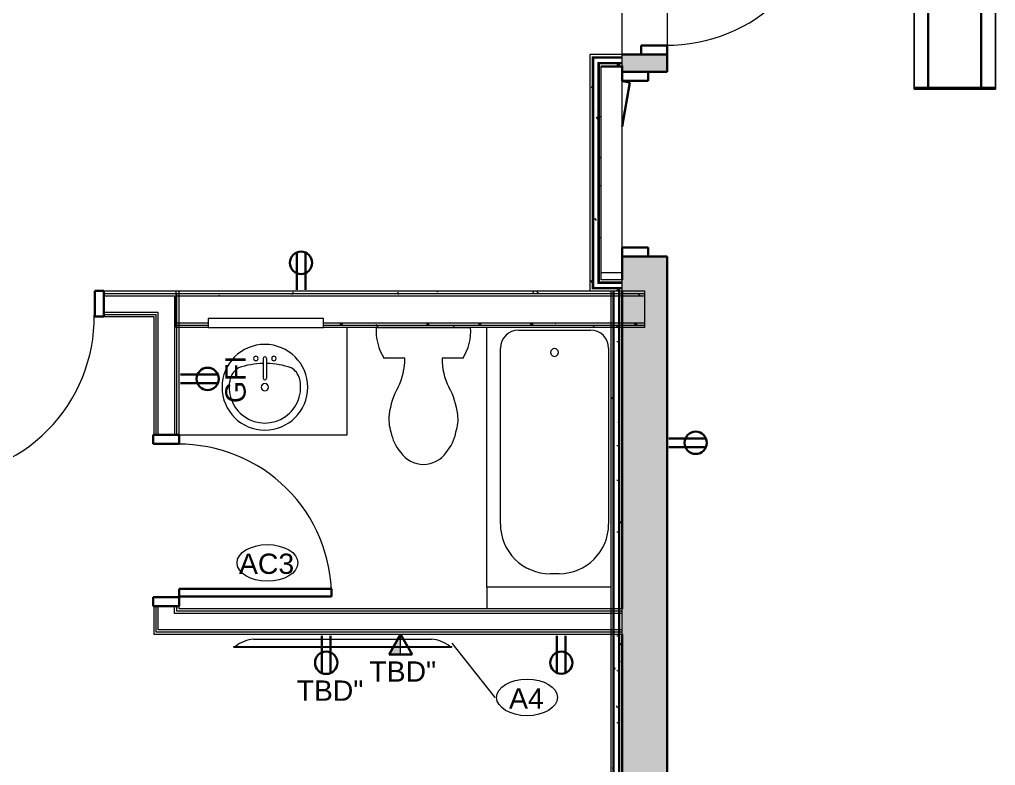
# Model space of a CAD drawing. Header units: inches. Extents: x -1176 to 1507, y -2563 to 978.
# Drawn here: x 954.2 to 1170.7, y 205.5 to 370.9 of the extents above; entities that cross this region are included whole.
import ezdxf

# ---------------------------------------------------------------- set-up
doc = ezdxf.new("R2010")
doc.units = ezdxf.units.IN
doc.header["$MEASUREMENT"] = 0
for name, color, linetype, lineweight in [('A-ANNO-NOTE', 131, 'Continuous', 40), ('A-DETL', 90, 'Continuous', 9), ('A-DOOR', 31, 'Continuous', 18), ('A-DOOR-FRAM', 31, 'Continuous', 30), ('A-WALL', 113, 'Continuous', 18), ('A-WALL-PATT', 111, 'Continuous', 18), ('I-FURN', 30, 'Continuous', 9), ('I-WALL', 2, 'Continuous', 18), ('P-SANR-FIXT', 6, 'Continuous', 9), ('Q-CASE', 31, 'Continuous', 9), ('Q-SPCQ', 91, 'Continuous', 9), ('Q-SPCQ-IDEN', 132, 'Continuous', 9)]:
    doc.layers.add(name, color=color, linetype=linetype, lineweight=lineweight)
doc.styles.add('Arial', font='arial.ttf', dxfattribs={"height": 4.5})
doc.styles.add('Swis721 Lt BT', font='swissl.ttf', dxfattribs={"height": 4.5})
pattern_1 = [(0, (0, 0), (15.36, 3.84), [0.634, -10.886, 0.634, -10.886, -61.44]), (0, (0, 0), (15.36, 3.84), [-23.04, 0.634, -22.406, 0.634, -10.886, -26.88]), (0, (0, 0), (15.36, 3.84), [-57.6, 0.634, -7.046, 0.634, -18.566]), (120, (5.76, 1.92), (-11.005538, 11.38215), [0.634, -10.886, 0.634, -10.886, -61.44]), (120, (5.76, 1.92), (-11.005538, 11.38215), [-23.04, 0.634, -22.406, 0.634, -10.886, -26.88]), (120, (5.76, 1.92), (-11.005538, 11.38215), [-57.6, 0.634, -7.046, 0.634, -18.566]), (240, (7.68, 9.6), (-4.354462, -15.22215), [0.634, -10.886, 0.634, -10.886, -61.44]), (240, (7.68, 9.6), (-4.354462, -15.22215), [-23.04, 0.634, -22.406, 0.634, -10.886, -26.88]), (240, (7.68, 9.6), (-4.354462, -15.22215), [-57.6, 0.634, -7.046, 0.634, -18.566])]

# ---------------------------------------------------------------- blocks, each defined once
blk = doc.blocks.new('Single Flush - D2 3_1_ X 8_-8249221-2nd Floor Power _ Signal')
at = {"layer": 'A-DOOR', "color": 8, "lineweight": 30}
for p, q in [((8.33, 5), (18.1, 3.28)), ((18.1, 3.28), (18.41, 5))]:
    blk.add_line(p, q, dxfattribs=at)
at = {"layer": 'A-DOOR', "lineweight": 9}
blk.add_arc((18.41, 5), 36.81, 179.9995, 180.5, dxfattribs=at)
at = {"layer": 'A-DOOR-FRAM', "color": 8}
for p, q in [((-20.5, -0.75), (-20.5, 5)), ((-20.5, 5), (-18.5, 5)), ((-18.5, -0.75), (-18.5, 5)), ((18.5, -0.75), (18.5, 5)), ((18.5, 5), (20.5, 5)), ((20.5, -0.75), (20.5, 5)), ((-20.5, -0.75), (-18.5, -0.75)), ((18.5, -0.75), (20.5, -0.75))]:
    blk.add_line(p, q, dxfattribs=at)
blk = doc.blocks.new('Single Flush - D12 3_ X 8_-8249163-2nd Floor Power _ Signal')
at = {"layer": 'A-DOOR', "lineweight": 30}
for p, q in [((16.15625, 38.625), (16.15625, 2.8125)), ((17.90625, 38.625), (16.15625, 38.625)), ((17.90625, 2.8125), (17.90625, 38.625)), ((16.15625, 2.8125), (17.90625, 2.8125))]:
    blk.add_line(p, q, dxfattribs=at)
at = {"layer": 'A-DOOR', "lineweight": 9}
blk.add_arc((17.90625, 2.8125), 35.8125, 90, 180.5, dxfattribs=at)
at = {"layer": 'A-DOOR-FRAM'}
for p, q in [((-20, -2.9375), (-20, 2.8125)), ((-20, 2.8125), (-18, 2.8125)), ((-18, -2.9375), (-18, 2.8125)), ((18.000004, -2.9375), (18.000004, 2.8125)), ((18.000004, 2.8125), (20.000004, 2.8125)), ((20.000004, -2.9375), (20.000004, 2.8125)), ((-20, -2.9375), (-18, -2.9375)), ((18.000004, -2.9375), (20.000004, -2.9375))]:
    blk.add_line(p, q, dxfattribs=at)
blk = doc.blocks.new('Single Flush - D2 2_10_ X 8_-8249434-2nd Floor Power _ Signal')
at = {"layer": 'A-DOOR', "lineweight": 30}
for p, q in [((15.15625, 36.625), (15.15625, 2.8125)), ((16.90625, 36.625), (15.15625, 36.625)), ((16.90625, 2.8125), (16.90625, 36.625)), ((15.15625, 2.8125), (16.90625, 2.8125))]:
    blk.add_line(p, q, dxfattribs=at)
at = {"layer": 'A-DOOR', "lineweight": 9}
blk.add_arc((16.90625, 2.8125), 33.8125, 90, 180.5, dxfattribs=at)
at = {"layer": 'A-DOOR-FRAM'}
for p, q in [((-19, -2.9375), (-19, 2.8125)), ((-19, 2.8125), (-17, 2.8125)), ((-17, -2.9375), (-17, 2.8125)), ((17.000004, -2.9375), (17.000004, 2.8125)), ((17.000004, 2.8125), (19.000004, 2.8125)), ((19.000004, -2.9375), (19.000004, 2.8125)), ((-19, -2.9375), (-17, -2.9375)), ((17.000004, -2.9375), (19.000004, -2.9375))]:
    blk.add_line(p, q, dxfattribs=at)
blk = doc.blocks.new('A-Flat_Screen_TV - OLED 55BGP 55_-4747240-2nd Floor Power _ Signal')
at = {"layer": 'Q-SPCQ'}
for p, q in [((-24.2, 0.19), (24.2, 0.19)), ((-24.2, 0.19), (-24.2, 0)), ((24.2, 0), (-24.2, 0)), ((-24.14, 0), (-24.14, -0.06)), ((-19.7, 1.81), (19.7, 1.81)), ((24.14, -0.06), (24.14, 0)), ((24.2, 0), (24.2, 0.19)), ((24.14, -0.06), (-24.14, -0.06))]:
    blk.add_line(p, q, dxfattribs=at)
for centre, start, end in [((-19.1, -5.58), 94.6372, 128.9656), ((19.1, -5.58), 51.0344, 85.3628)]:
    blk.add_arc(centre, 7.41, start, end, dxfattribs=at)
blk = doc.blocks.new('Vanity Counter Top w Round Sink Hole - 24_ Depth-7683057-2nd Floor Power _ Signal')
at = {"layer": 'Q-CASE'}
for p, q in [((-14.98, -25), (-14.98, -1.19)), ((-52.26, -25), (-14.98, -25))]:
    blk.add_line(p, q, dxfattribs=at)
blk = doc.blocks.new('Sink Vanity-Round - 19_ x 19_-4918671-2nd Floor Power _ Signal')
at = {"layer": 'P-SANR-FIXT'}
for p, q in [((3.43, 9.73), (3.43, 5.36)), ((4.18, 9.73), (4.18, 5.36))]:
    blk.add_line(p, q, dxfattribs=at)
for centre, radius, start, end in [((3.81, 3.35), 9.5, 90, 270), ((3.81, 3.35), 9.5, 270, 90), ((1.81, 9.73), 0.5, 360, 180), ((1.81, 9.73), 0.5, 180, 360), ((3.81, 9.73), 0.375, 360, 180), ((5.81, 9.73), 0.5, 0, 180), ((5.81, 9.73), 0.5, 180, 360), ((0.05, 4.11), 4.12, 120.7927, 162.1904), ((3.81, -9.17), 17.81, 91.2067, 109.2086), ((3.81, -9.17), 17.81, 70.7914, 88.7933), ((7.56, 4.11), 4.12, 17.8096, 59.2073), ((3.81, 3.35), 7.93, 165.3071, 14.6929), ((3.81, 5.36), 0.375, 180, 360), ((3.81, 3.35), 0.812, 360, 180), ((3.81, 3.35), 0.813, 180, 360)]:
    blk.add_arc(centre, radius, start, end, dxfattribs=at)
blk = doc.blocks.new('P-Toilet-Floor-3D - Floor Mount-V61-2nd Floor Power _ Signal')
at = {"layer": 'P-SANR-FIXT'}
for p, q in [((-8.7, 8.31), (-4.13, 8.31)), ((4.13, 8.31), (8.7, 8.31)), ((10.46, 1.47), (-10.46, 1.47))]:
    blk.add_line(p, q, dxfattribs=at)
for centre, radius, start, end in [((0.18, 25.42), 6.45, 91.5969, 144.1622), ((-0.18, 25.42), 6.45, 35.8378, 88.4031), ((2.68, 22.72), 10.08, 140.0681, 169.0843), ((-2.68, 22.72), 10.08, 10.9157, 39.9319), ((0.88, 21.86), 8.56, 161.1064, 187.2133), ((-0.88, 21.86), 8.56, 352.7867, 18.8936), ((9.41, 22.94), 17.16, 187.2133, 208.7603), ((-9.41, 22.94), 17.16, 331.2397, 352.7867), ((-17.85, 8.46), 13.72, 359.3911, 27.0003), ((17.85, 8.46), 13.72, 152.9997, 180.6089), ((0.69, 2.25), 11.19, 147.1473, 183.9988), ((-0.69, 2.25), 11.19, 356.0012, 32.8527)]:
    blk.add_arc(centre, radius, start, end, dxfattribs=at)
blk = doc.blocks.new('Tub-Rectangular-3D - Tub-Rectangular-3D-7036285-2nd Floor Power _ Signal')
at = {"layer": 'P-SANR-FIXT'}
for p, q in [((-36.72, -8), (2.28, -8)), ((16.28, -7.5), (16.28, -35)), ((-40.72, -28), (-40.72, -12)), ((13.28, -19), (13.28, -21)), ((2.28, -32), (-36.72, -32)), ((16.28, -35), (-41.35, -35))]:
    blk.add_line(p, q, dxfattribs=at)
for centre, radius, start, end in [((-36.72, -12), 4, 90, 180), ((2.28, -19), 11, 360, 90), ((-35.77, -20), 0.875, 90, 270), ((-35.77, -20), 0.875, 270, 90), ((2.28, -21), 11, 270, 0), ((-36.72, -28), 4, 180, 270)]:
    blk.add_arc(centre, radius, start, end, dxfattribs=at)
blk = doc.blocks.new('Mirror49 - Mirror-7339577-2nd Floor Power _ Signal')
at = {"layer": 'Q-SPCQ'}
for p, q in [((-969.77, -1004.94), (-995.4, -1004.94)), ((-995.4, -1004.94), (-995.4, -1006.94)), ((-969.77, -1006.94), (-969.77, -1004.94)), ((-995.4, -1006.94), (-969.77, -1006.94))]:
    blk.add_line(p, q, dxfattribs=at)
blk = doc.blocks.new('Single Flush - D13 3_ X 8_-8257984-2nd Floor Power _ Signal')
at = {"layer": 'A-DOOR', "lineweight": 30}
for p, q in [((16.15625, -5), (17.90625, -5)), ((16.15625, -40.8125), (16.15625, -5)), ((17.90625, -5), (17.90625, -40.8125)), ((17.90625, -40.8125), (16.15625, -40.8125))]:
    blk.add_line(p, q, dxfattribs=at)
at = {"layer": 'A-DOOR', "lineweight": 9}
blk.add_arc((17.90625, -5), 35.8125, 179.5, 270, dxfattribs=at)
at = {"layer": 'A-DOOR-FRAM'}
for p, q in [((-20, 0.75), (-20, -5)), ((-20, 0.75), (-18, 0.75)), ((-18, 0.75), (-18, -5)), ((18.000004, 0.75), (18.000004, -5)), ((18.000004, 0.75), (20.000004, 0.75)), ((20.000004, 0.75), (20.000004, -5)), ((-20, -5), (-18, -5)), ((18.000004, -5), (20.000004, -5))]:
    blk.add_line(p, q, dxfattribs=at)
blk = doc.blocks.new('Ayre_Bench_____-_HighTower_13282 - Slat-7497042-2nd Floor Power _ Signal')
at = {"layer": 'I-FURN'}
for p, q in [((30, 7.37), (-30, 7.37)), ((-30, 7.37), (-30, -10.63)), ((-30, -10.63), (-30, 7.37)), ((-30, 7.37), (30, 7.37)), ((-29.63, 7.37), (-30, 7.37)), ((-30, 7.37), (-29.63, 7.37)), ((-30, 7.37), (-30, -10.63)), ((-30, 7.37), (-30, -10.63)), ((-29.63, -10.63), (-29.63, 7.37)), ((-29.63, 7.37), (-29.63, 4.37)), ((29.62, 7.37), (30, 7.37)), ((30, 7.37), (29.62, 7.37)), ((29.62, 4.37), (29.62, 7.37)), ((29.62, 7.37), (29.62, -10.63)), ((30, -10.63), (30, 7.37)), ((30, 7.37), (30, -10.63)), ((30, 7.37), (30, -10.63)), ((30, 7.37), (30, -10.63)), ((-29.63, 4.37), (-29.63, 4.12)), ((29.62, 4.37), (-29.63, 4.37)), ((-29.63, 4.37), (-29.63, -7.63)), ((-29.63, -7.63), (-29.63, 4.37)), ((-29.63, 4.37), (29.62, 4.37)), ((29.62, 4.37), (29.62, -7.63)), ((29.62, 4.12), (29.62, 4.37)), ((29.62, -7.63), (29.62, 4.37)), ((-29.63, 4.12), (29.62, 4.12)), ((-29.63, 4.12), (-29.63, -7.38)), ((-29.63, 4.12), (29.62, 4.12)), ((29.62, -7.38), (29.62, 4.12)), ((-29.63, -7.38), (-29.63, -7.63)), ((-29.63, -7.38), (29.62, -7.38)), ((-29.63, -7.63), (29.62, -7.63)), ((-29.63, -7.38), (29.62, -7.38)), ((-29.63, -7.63), (29.62, -7.63)), ((-29.63, -7.63), (-29.63, -10.63)), ((29.62, -7.63), (29.62, -7.38)), ((29.62, -10.63), (29.62, -7.63)), ((-30, -10.63), (30, -10.63)), ((30, -10.63), (-30, -10.63)), ((-29.63, -10.63), (-30, -10.63)), ((-30, -10.63), (-29.63, -10.63)), ((29.62, -10.63), (30, -10.63)), ((30, -10.63), (29.62, -10.63))]:
    blk.add_line(p, q, dxfattribs=at)
blk = doc.blocks.new('Appliance_Specialty Equipment Tag - Standard-3515593-2nd Floor Power _ Signal')
at = {"layer": 'Q-SPCQ-IDEN'}
blk.add_ellipse((-0.0499, 0.0037), major_axis=(-0.1406, 0), ratio=0.600473, dxfattribs=at)

msp = doc.modelspace()

# ---------------------------------------------------------------- hatches: boundary and pattern name
at = {"layer": 'A-ANNO-NOTE', "lineweight": 9}
msp.add_hatch(color=256, dxfattribs=at).paths.add_polyline_path([(1036.2, 230.14), (1038.77, 230.14), (1038.77, 234.6)], flags=0)
at = {"layer": 'A-WALL-PATT', "lineweight": 9}
h = msp.add_hatch(color=7, dxfattribs=at)
h.paths.add_polyline_path([(1087.9, 113.89), (1097.9, 113.89), (1097.9, 318.35), (1087.9, 318.35), (1087.9, 113.96)], flags=0)
h.paths.add_polyline_path([(1087.9, 359.35), (1097.9, 359.35), (1097.9, 363.14), (1087.9, 363.14), (1087.9, 360.64)], flags=0)
h.paths.add_polyline_path([(1087.9, 403.14), (1097.9, 403.14), (1097.9, 567.01), (1087.9, 567.01), (1087.9, 405.14)], flags=0)
h = msp.add_hatch(dxfattribs=at)
h.set_pattern_fill('FP_2', color=256, style=0, pattern_type=2)
h.set_pattern_definition(pattern_1)
h.paths.add_polyline_path([(1080.77, 311.17), (1081.27, 311.17), (1081.27, 362.64), (1080.77, 362.64), (1080.77, 313.17)], flags=0)
h = msp.add_hatch(dxfattribs=at)
h.set_pattern_fill('FP_2', color=256, style=0, pattern_type=2)
h.set_pattern_definition(pattern_1)
h.paths.add_polyline_path([(1081.52, 312.42), (1082.52, 312.42), (1082.52, 361.39), (1081.52, 361.39), (1081.52, 313.17)], flags=0)
h = msp.add_hatch(dxfattribs=at)
h.set_pattern_fill('FP_2', color=256, style=0, pattern_type=2)
h.set_pattern_definition(pattern_1)
h.paths.add_polyline_path([(1082.77, 360.64), (1087.9, 360.64), (1087.9, 361.14), (1082.77, 361.14)], flags=0)
h = msp.add_hatch(dxfattribs=at)
h.set_pattern_fill('FP_2', color=256, style=0, pattern_type=2)
h.set_pattern_definition(pattern_1)
h.paths.add_polyline_path([(1082.77, 313.17), (1083.27, 313.17), (1083.27, 360.64), (1082.77, 360.64), (1082.77, 328.34)], flags=0)
h = msp.add_hatch(dxfattribs=at)
h.set_pattern_fill('FP_2', color=256, style=0, pattern_type=2)
h.set_pattern_definition(pattern_1)
h.paths.add_polyline_path([(1086.6, 310.17), (1092.9, 310.17), (1092.9, 310.67), (988.9, 310.67), (988.9, 310.17), (1063.47, 310.17)], flags=0)
h = msp.add_hatch(dxfattribs=at)
h.set_pattern_fill('FP_2', color=256, style=0, pattern_type=2)
h.set_pattern_definition(pattern_1)
h.paths.add_polyline_path([(1092.9, 309.67), (1092.9, 310.17), (988.9, 310.17), (988.9, 309.67), (1086.6, 309.67)], flags=0)
h = msp.add_hatch(dxfattribs=at)
h.set_pattern_fill('FP_2', color=256, style=0, pattern_type=2)
h.set_pattern_definition(pattern_1)
h.paths.add_polyline_path([(1086.6, 310.67), (1087.9, 310.67), (1087.9, 311.17), (1080.77, 311.17), (1080.77, 310.67)], flags=0)
h = msp.add_hatch(dxfattribs=at)
h.set_pattern_fill('FP_2', color=256, style=0, pattern_type=2)
h.set_pattern_definition(pattern_1)
h.paths.add_polyline_path([(1085.9, 113.89), (1085.9, 310.67), (1085.4, 310.67), (1085.4, 113.89)], flags=0)
h = msp.add_hatch(dxfattribs=at)
h.set_pattern_fill('FP_2', color=256, style=0, pattern_type=2)
h.set_pattern_definition(pattern_1)
h.paths.add_polyline_path([(1087.15, 113.89), (1087.15, 310.67), (1086.15, 310.67), (1086.15, 113.89), (1086.6, 113.89)], flags=0)
h = msp.add_hatch(dxfattribs=at)
h.set_pattern_fill('FP_2', color=256, style=0, pattern_type=2)
h.set_pattern_definition(pattern_1)
h.paths.add_polyline_path([(1087.4, 113.89), (1087.9, 113.89), (1087.9, 310.67), (1087.4, 310.67), (1087.4, 113.96)], flags=0)
h = msp.add_hatch(dxfattribs=at)
h.set_pattern_fill('FP_2', color=256, style=0, pattern_type=2)
h.set_pattern_definition(pattern_1)
h.paths.add_polyline_path([(1092.9, 303.17), (1092.9, 303.67), (1021.68, 303.67), (1021.68, 303.17), (1086.6, 303.17)], flags=0)
h.paths.add_polyline_path([(994.09, 303.17), (996.05, 303.17), (996.05, 303.67), (988.9, 303.67), (988.9, 303.17)], flags=0)
h = msp.add_hatch(dxfattribs=at)
h.set_pattern_fill('FP_2', color=256, style=0, pattern_type=2)
h.set_pattern_definition(pattern_1)
h.paths.add_polyline_path([(1092.9, 302.67), (1092.9, 303.17), (1021.68, 303.17), (1021.68, 302.67), (1086.6, 302.67)], flags=0)
h.paths.add_polyline_path([(996.05, 302.67), (996.05, 303.17), (988.9, 303.17), (988.9, 302.67), (994.09, 302.67)], flags=0)

# ---------------------------------------------------------------- linework, layer by layer
at = {"layer": 'A-ANNO-NOTE', "lineweight": 30}
for p, q in [((1015.72, 310.99), (1015.72, 319.26)), ((1017.64, 310.99), (1017.64, 319.26)), ((989.98, 292.19), (998.24, 292.19)), ((989.98, 290.27), (998.24, 290.27)), ((1098.23, 278.02), (1106.49, 278.02)), ((1098.23, 276.1), (1106.49, 276.1)), ((1021.31, 234.28), (1021.31, 226.01)), ((1023.23, 234.28), (1023.23, 226.01)), ((1038.77, 234.6), (1036.2, 230.14)), ((1038.77, 234.6), (1041.35, 230.14)), ((1073.44, 234.28), (1073.44, 226.01)), ((1075.35, 234.28), (1075.35, 226.01)), ((1041.35, 230.14), (1036.2, 230.14))]:
    msp.add_line(p, q, dxfattribs=at)
at = {"layer": 'A-ANNO-NOTE', "lineweight": 9}
for p, q in [((1038.77, 234.6), (1036.2, 230.14)), ((1038.77, 230.14), (1038.77, 234.6)), ((1036.2, 230.14), (1038.77, 230.14))]:
    msp.add_line(p, q, dxfattribs=at)
at = {"layer": 'A-ANNO-NOTE', "lineweight": 30}
for centre, radius in [((1016.68, 316.97), 2.48), ((995.96, 291.23), 2.47), ((1104.21, 277.06), 2.47), ((1022.27, 228.29), 2.48), ((1074.4, 228.29), 2.47)]:
    msp.add_circle(centre, radius, dxfattribs=at)
at = {"layer": 'A-DETL'}
msp.add_line((1057.9, 245.04), (1057.9, 240.23), dxfattribs=at)
at = {"layer": 'A-WALL', "lineweight": 9}
for p, q in [((1087.9, 363.14), (1087.9, 403.14)), ((1097.9, 403.14), (1097.9, 363.14))]:
    msp.add_line(p, q, dxfattribs=at)
at = {"layer": 'A-WALL'}
for p, q in [((1081.27, 362.64), (1081.27, 311.17)), ((1081.27, 362.64), (1087.9, 362.64)), ((1081.52, 362.39), (1081.52, 311.42)), ((1081.52, 362.39), (1087.9, 362.39)), ((1087.9, 360.64), (1087.9, 363.14)), ((1082.52, 361.39), (1082.52, 312.42)), ((1082.52, 361.39), (1087.9, 361.39)), ((1082.77, 361.14), (1082.77, 312.67)), ((1082.77, 361.14), (1087.9, 361.14)), ((1087.9, 360.34), (1083.27, 360.34)), ((1087.9, 318.35), (1087.9, 359.35)), ((1083.27, 314.84), (1087.9, 314.84)), ((1087.9, 312.42), (1082.52, 312.42)), ((1087.9, 312.67), (1082.77, 312.67)), ((1087.9, 310.67), (1087.9, 313.17)), ((972.93, 310.17), (1092.9, 310.17)), ((972.93, 309.67), (988.65, 309.67)), ((988.65, 309.67), (988.65, 278.85)), ((988.9, 309.67), (1092.9, 309.67)), ((989.15, 278.85), (989.15, 310.17)), ((1087.9, 311.17), (1081.27, 311.17)), ((1087.9, 311.42), (1081.52, 311.42)), ((1085.9, 113.89), (1085.9, 310.67)), ((1086.15, 113.89), (1086.15, 310.67)), ((1087.15, 113.89), (1087.15, 310.67)), ((1087.4, 113.89), (1087.4, 310.67)), ((972.93, 306.04), (985.02, 306.04)), ((972.93, 305.54), (984.52, 305.54)), ((984.52, 278.85), (984.52, 305.54)), ((985.02, 278.85), (985.02, 306.04)), ((988.9, 303.67), (996.05, 303.67)), ((988.9, 303.17), (996.05, 303.17)), ((1021.68, 303.67), (1092.9, 303.67)), ((1021.68, 303.17), (1092.9, 303.17)), ((984.52, 235.1), (984.52, 240.85)), ((985.02, 235.6), (985.02, 240.85)), ((988.65, 239.23), (988.65, 240.85)), ((989.15, 239.73), (989.15, 240.85)), ((1087.9, 239.23), (988.65, 239.23)), ((1087.9, 239.73), (989.15, 239.73)), ((1087.9, 234.6), (1087.9, 240.23)), ((1087.9, 235.1), (984.52, 235.1)), ((1087.9, 235.6), (985.02, 235.6))]:
    msp.add_line(p, q, dxfattribs=at)
at = {"layer": 'A-WALL', "color": 8, "lineweight": 30}
for p, q in [((1097.9, 363.14), (1087.9, 363.14)), ((1097.9, 359.35), (1097.9, 363.14)), ((1087.9, 360.64), (1087.9, 359.35)), ((1087.9, 359.35), (1097.9, 359.35)), ((1097.9, 318.35), (1087.9, 318.35)), ((1087.9, 318.35), (1087.9, 313.17)), ((1097.9, 113.89), (1097.9, 318.35)), ((1087.9, 310.67), (1087.9, 240.23)), ((1087.9, 234.6), (1087.9, 113.89))]:
    msp.add_line(p, q, dxfattribs=at)
at = {"layer": 'I-WALL'}
for p, q in [((1080.77, 363.14), (1080.77, 310.67)), ((1087.9, 363.14), (1080.77, 363.14)), ((1083.27, 313.17), (1083.27, 360.64)), ((1083.27, 360.64), (1087.9, 360.64)), ((1087.9, 313.17), (1083.27, 313.17)), ((1092.9, 310.67), (972.93, 310.67)), ((972.93, 310.67), (972.93, 305.04)), ((988.9, 310.67), (988.9, 302.67)), ((989.65, 278.85), (989.65, 310.67)), ((1085.4, 310.67), (1085.4, 113.89)), ((1092.9, 302.67), (1092.9, 310.67)), ((972.93, 305.04), (984.02, 305.04)), ((984.02, 305.04), (984.02, 278.85)), ((988.9, 302.67), (996.05, 302.67)), ((1021.68, 302.67), (1092.9, 302.67)), ((984.02, 278.85), (989.65, 278.85)), ((984.02, 240.85), (984.02, 234.6)), ((989.65, 240.85), (984.02, 240.85)), ((989.65, 240.23), (989.65, 240.85)), ((1087.9, 240.23), (989.65, 240.23)), ((984.02, 234.6), (1087.9, 234.6))]:
    msp.add_line(p, q, dxfattribs=at)
at = {"layer": 'Q-SPCQ-IDEN'}
msp.add_line((1050.1, 232.6), (1059.65, 220.6), dxfattribs=at)

# ---------------------------------------------------------------- block references
at = {"layer": 'A-DOOR'}
for name, p, rotation in [('Single Flush - D13 3_ X 8_-8257984-2nd Floor Power _ Signal', (1092.9, 383.14), 89.9999999999999), ('Single Flush - D2 3_1_ X 8_-8249221-2nd Floor Power _ Signal', (1092.9, 338.85), 89.9999999999999), ('Single Flush - D12 3_ X 8_-8249163-2nd Floor Power _ Signal', (952.93, 307.85), 180), ('Single Flush - D2 2_10_ X 8_-8249434-2nd Floor Power _ Signal', (986.84, 259.85), 269.9999999999998)]:
    msp.add_blockref(name, p, dxfattribs=dict(at, rotation=rotation))
at = {"layer": 'I-FURN', "rotation": 89.9999999999999}
msp.add_blockref('Ayre_Bench_____-_HighTower_13282 - Slat-7497042-2nd Floor Power _ Signal', (1160.07, 385.44), dxfattribs=at)
at = {"layer": 'P-SANR-FIXT'}
for name, p, rotation in [('P-Toilet-Floor-3D - Floor Mount-V61-2nd Floor Power _ Signal', (1043.83, 304.11), 180), ('Tub-Rectangular-3D - Tub-Rectangular-3D-7036285-2nd Floor Power _ Signal', (1092.9, 261.32), 269.9999999999999)]:
    msp.add_blockref(name, p, dxfattribs=dict(at, rotation=rotation))
msp.add_blockref('Sink Vanity-Round - 19_ x 19_-4918671-2nd Floor Power _ Signal', (1004.86, 286.02), dxfattribs=at)
at = {"layer": 'Q-CASE'}
msp.add_blockref('Vanity Counter Top w Round Sink Hole - 24_ Depth-7683057-2nd Floor Power _ Signal', (1041.91, 303.85), dxfattribs=at)
at = {"layer": 'Q-SPCQ', "rotation": 180}
msp.add_blockref('Mirror49 - Mirror-7339577-2nd Floor Power _ Signal', (26.28, -702.3), dxfattribs=at)
at = {"layer": 'Q-SPCQ'}
msp.add_blockref('A-Flat_Screen_TV - OLED 55BGP 55_-4747240-2nd Floor Power _ Signal', (1025.9, 231.73), dxfattribs=at)
at = {"layer": 'Q-SPCQ-IDEN', "xscale": 47.99999999999997, "yscale": 47.99999999999997, "zscale": 47.99999999999997}
for p in [(1011.63, 250.26), (1069.21, 220.42)]:
    msp.add_blockref('Appliance_Specialty Equipment Tag - Standard-3515593-2nd Floor Power _ Signal', p, dxfattribs=at)

# ---------------------------------------------------------------- texts
at = {"layer": 'A-ANNO-NOTE', "lineweight": 9, "insert": (999.89, 285.87), "char_height": 4.5, "width": 11.9685, "attachment_point": 1, "rotation": 90, "style": 'Swis721 Lt BT'}
msp.add_mtext('GFI', dxfattribs=at)
at = {"layer": 'A-ANNO-NOTE', "lineweight": 9, "char_height": 4.5, "width": 16.665, "attachment_point": 1, "style": 'Swis721 Lt BT'}
for insert in [(1031.84, 228.59), (1015.7, 224.36)]:
    msp.add_mtext('TBD"', dxfattribs=dict(at, insert=insert))
at = {"layer": 'Q-SPCQ-IDEN', "char_height": 4.5, "attachment_point": 1, "style": 'Arial'}
for s, insert, width in [('AC3', (1002.93, 252.49), 14.9985), ('A4', (1062.82, 222.64), 9.393)]:
    msp.add_mtext(s, dxfattribs=dict(at, insert=insert, width=width))

doc.saveas('drawing.dxf')
